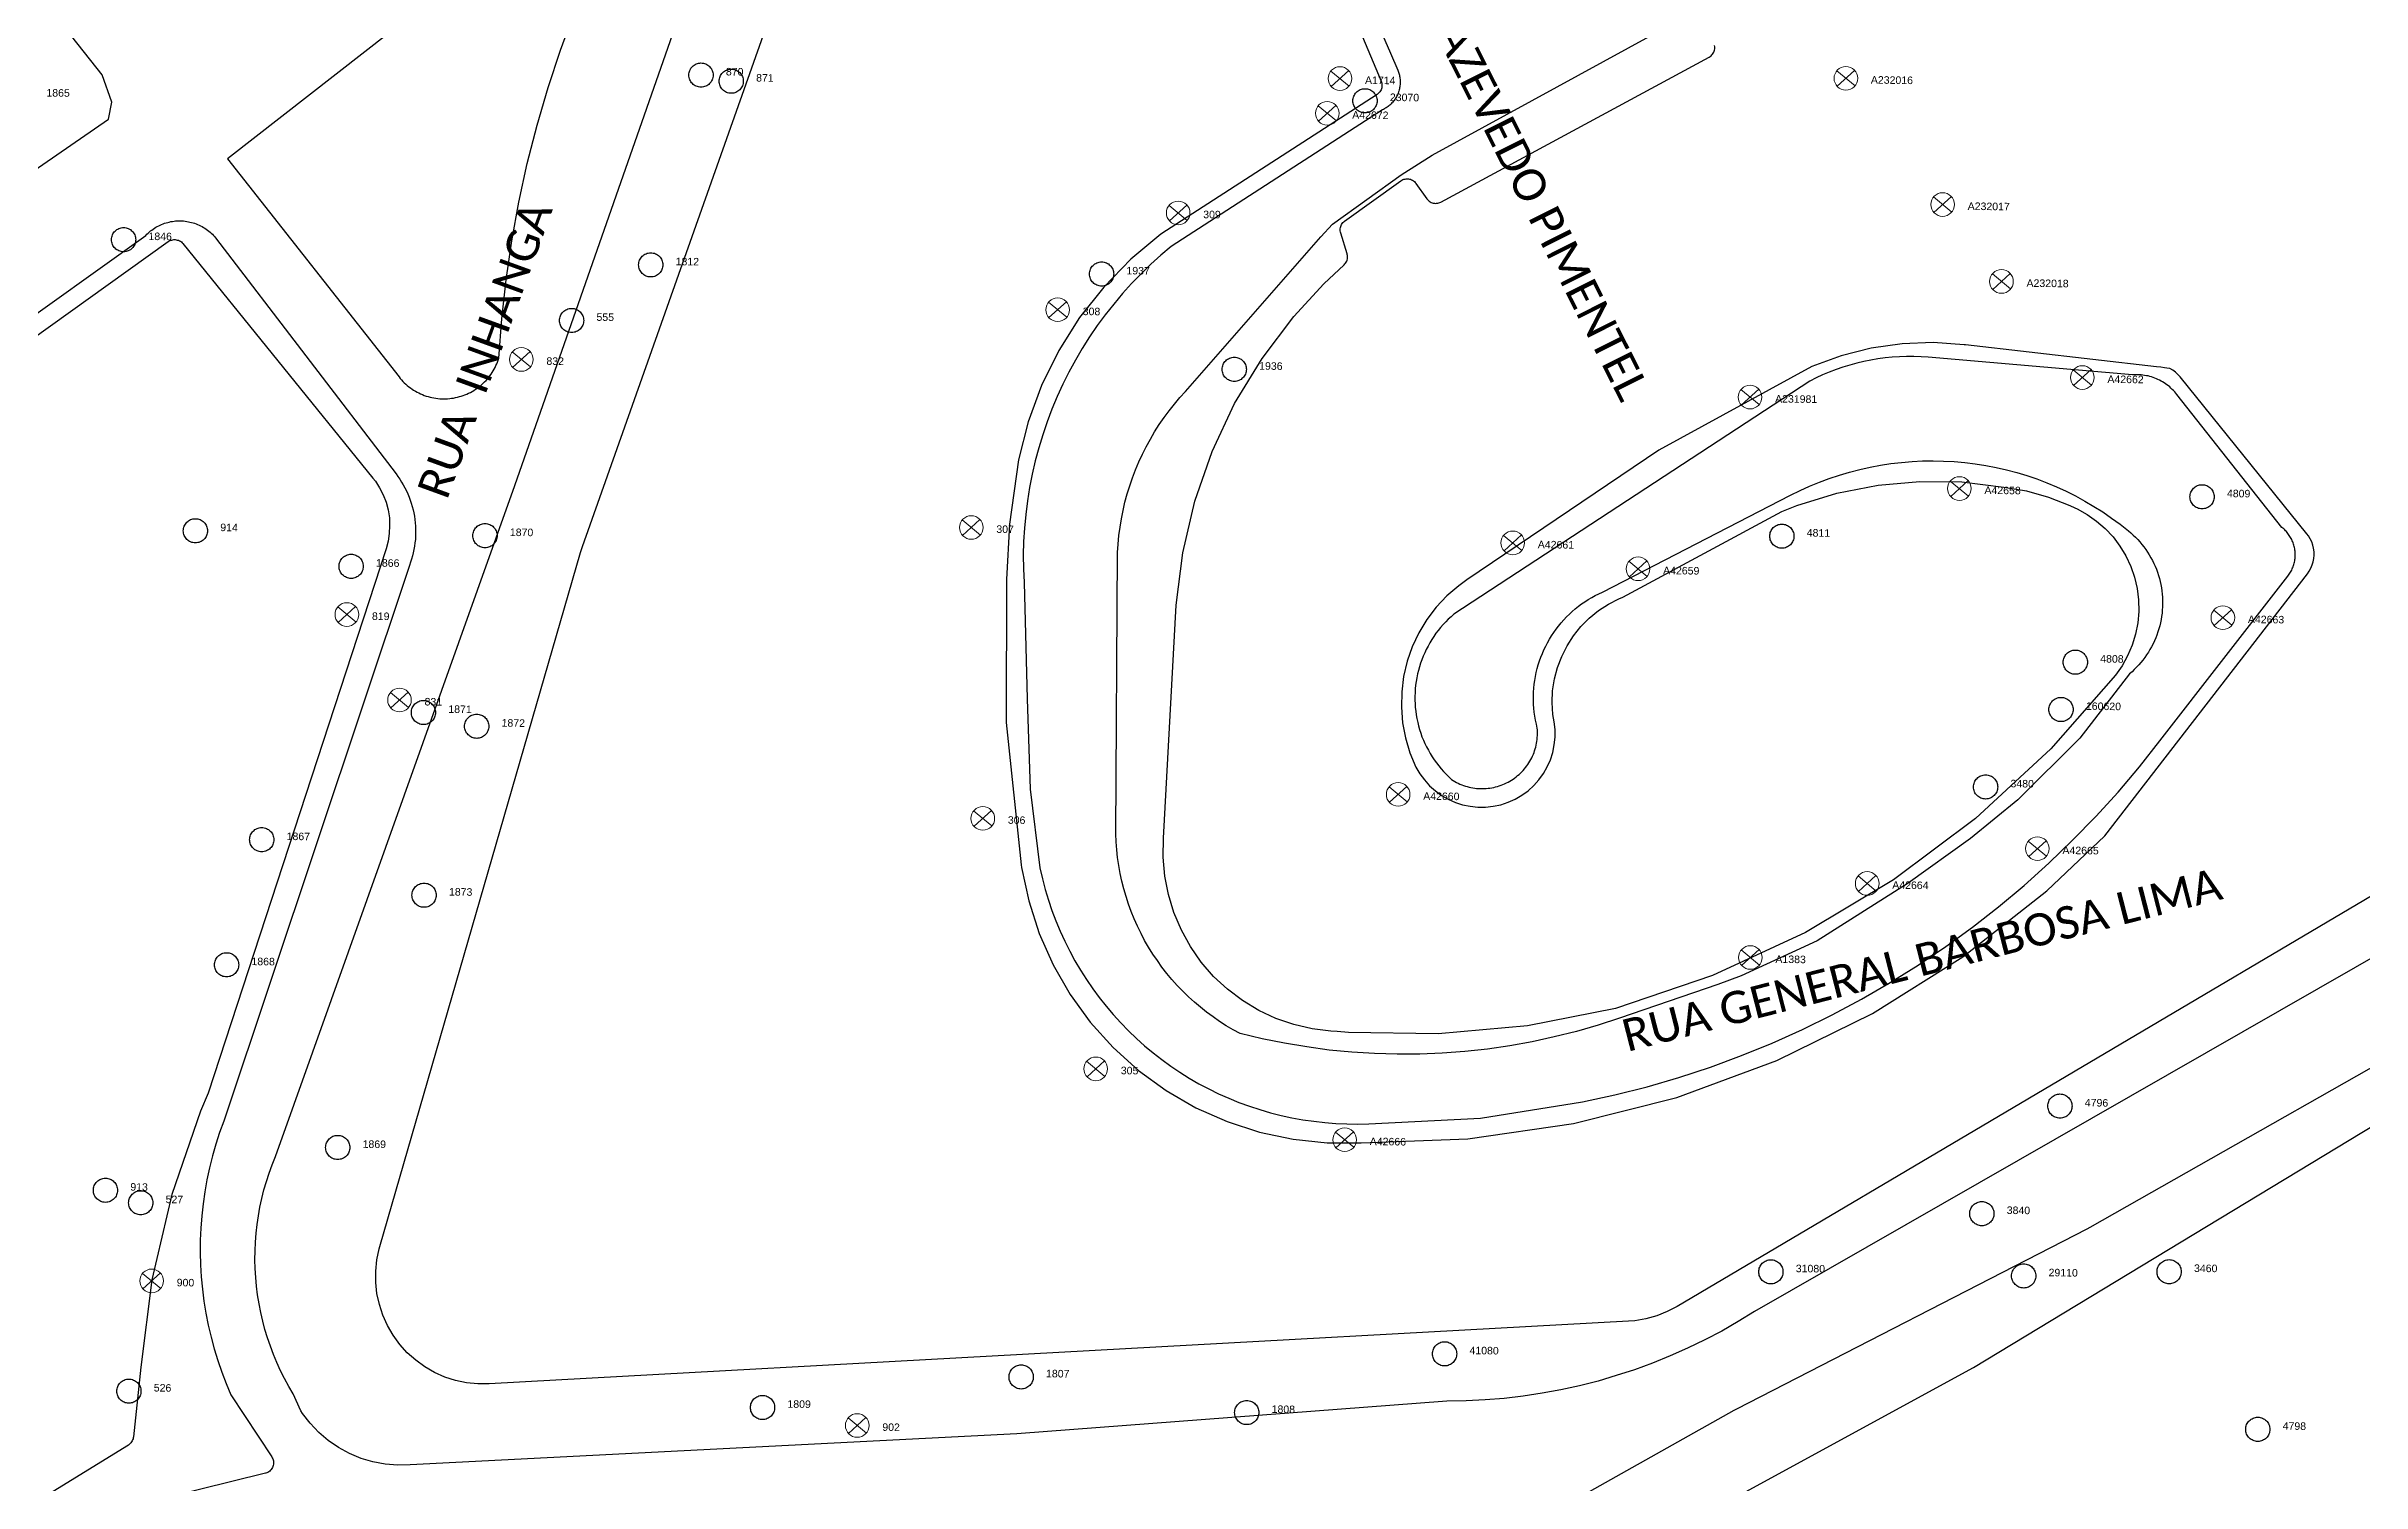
# Model space of a CAD drawing. Header units: millimetres. Extents: x 676447 to 689606, y 7455628 to 7463967.
# Drawn here: x 686445.7 to 686660.9, y 7459006.3 to 7459139.8 of the extents above; entities that cross this region are included whole.
import ezdxf

# ---------------------------------------------------------------- set-up
doc = ezdxf.new("R2010")
doc.units = ezdxf.units.MM
doc.header["$LTSCALE"] = 0.1
doc.header["$MEASUREMENT"] = 0
doc.linetypes.add('PHANTOM2', pattern=[1.25, 0.625, -0.125, 0.125, -0.125, 0.125, -0.125])
doc.layers.add('10.4-Postes', color=1, linetype='Continuous', lineweight=0)
for name, color, linetype in [('Caixas Subterrâneas', 5, 'Continuous'), ('LEGENDAS_INFRAESTRUTURAS', 7, 'Continuous'), ('MUB_MEIOFIO', 7, 'Continuous'), ('MUB_OBRA_ARTE', 7, 'Continuous'), ('MUB_QUADRAS', 7, 'Continuous'), ('MUB_SEGMENTO', 7, 'Continuous'), ('NOS_DE_INFRAESTRUTURA', 7, 'Continuous')]:
    doc.layers.add(name, color=color, linetype=linetype)
doc.styles.add('Legend', font='calibri.ttf')
doc.styles.get("Standard").update_dxf_attribs({"font": 'arial.ttf'})

# ---------------------------------------------------------------- blocks, each defined once
blk = doc.blocks.new('PTPT')
at = {"layer": '10.4-Postes', "color": 1, "linetype": 'PHANTOM2'}
for points in [[(-0.0000079, 0.0000104), (0.0000075, -0.000002)], [(0.000007, 0.0000109), (-0.0000074, -0.0000025)]]:
    blk.add_lwpolyline(points, dxfattribs=at)
at = {"layer": '10.4-Postes', "color": 1}
blk.add_circle((-0.0000002, 0.0000042), 0.00000987, dxfattribs=at)
blk = doc.blocks.new('MHMZ')
at = {"linetype": 'PHANTOM2'}
blk.add_circle((0, 0), 0.0000101, dxfattribs=at)

msp = doc.modelspace()

# ---------------------------------------------------------------- linework, layer by layer
at = {"layer": 'MUB_MEIOFIO', "linetype": 'Continuous'}
for points in [[(686550.47, 7459185.37), (686570.65, 7459139.15), (686571.31, 7459137.59), (686571.35, 7459137.49), (686571.38, 7459137.4), (686571.41, 7459137.31), (686571.44, 7459137.21), (686571.47, 7459137.11), (686571.49, 7459137.02), (686571.5, 7459136.92), (686571.52, 7459136.82), (686571.53, 7459136.72), (686571.54, 7459136.62), (686571.54, 7459136.52), (686571.54, 7459136.42), (686571.54, 7459136.33), (686571.53, 7459136.23), (686571.52, 7459136.13), (686571.51, 7459136.03), (686571.49, 7459135.93), (686571.47, 7459135.83), (686571.44, 7459135.74), (686571.42, 7459135.64), (686571.39, 7459135.55), (686571.35, 7459135.45), (686571.32, 7459135.36), (686571.28, 7459135.27), (686571.23, 7459135.18), (686571.19, 7459135.09), (686571.14, 7459135.01), (686571.08, 7459134.92), (686571.03, 7459134.84), (686570.97, 7459134.76), (686570.91, 7459134.68), (686570.85, 7459134.6), (686570.78, 7459134.53), (686570.71, 7459134.46), (686570.64, 7459134.39), (686570.57, 7459134.32), (686570.49, 7459134.26), (686570.41, 7459134.2), (686570.33, 7459134.14), (686570.25, 7459134.08), (686570.16, 7459134.03), (686570.08, 7459133.98), (686569.99, 7459133.93), (686569.9, 7459133.89), (686550.26, 7459121.2), (686549.29, 7459120.39), (686548.36, 7459119.54), (686547.45, 7459118.66), (686546.57, 7459117.75), (686545.72, 7459116.81), (686544.91, 7459115.84), (686544.13, 7459114.85), (686543.38, 7459113.83), (686542.67, 7459112.79), (686541.99, 7459111.72), (686541.35, 7459110.63), (686540.75, 7459109.52), (686540.18, 7459108.38), (686539.65, 7459107.24), (686539.17, 7459106.07), (686538.72, 7459104.89), (686538.31, 7459103.69), (686537.94, 7459102.48), (686537.62, 7459101.26), (686537.33, 7459100.03), (686537.09, 7459098.78), (686536.89, 7459097.54), (686536.73, 7459096.28), (686536.62, 7459095.02), (686536.54, 7459093.76), (686536.51, 7459092.5), (686536.52, 7459091.23), (686536.58, 7459089.97), (686536.87, 7459079.15), (686537.15, 7459070.73), (686538.06, 7459063.42), (686538.29, 7459062.41), (686538.55, 7459061.42), (686538.84, 7459060.44), (686539.17, 7459059.46), (686539.54, 7459058.5), (686539.93, 7459057.55), (686540.36, 7459056.62), (686540.82, 7459055.7), (686541.31, 7459054.8), (686541.83, 7459053.91), (686542.38, 7459053.05), (686542.96, 7459052.2), (686543.57, 7459051.37), (686544.21, 7459050.57), (686544.87, 7459049.79), (686545.56, 7459049.03), (686546.28, 7459048.29), (686547.02, 7459047.58), (686547.79, 7459046.9), (686548.58, 7459046.24), (686549.39, 7459045.61), (686550.22, 7459045), (686551.07, 7459044.43), (686551.94, 7459043.89), (686552.83, 7459043.37), (686553.74, 7459042.89), (686554.66, 7459042.44), (686555.6, 7459042.02), (686556.55, 7459041.63), (686557.52, 7459041.28), (686558.49, 7459040.96), (686559.48, 7459040.67), (686560.47, 7459040.42), (686561.48, 7459040.2), (686562.49, 7459040.01), (686563.51, 7459039.87), (686564.53, 7459039.75), (686565.55, 7459039.67), (686566.58, 7459039.63), (686567.6, 7459039.62), (686568.63, 7459039.64), (686579.02, 7459040.16), (686588.5, 7459041.67), (686591.51, 7459042.32), (686594.49, 7459043.09), (686597.45, 7459043.95), (686600.38, 7459044.92), (686603.27, 7459045.98), (686606.12, 7459047.15), (686608.93, 7459048.41), (686611.7, 7459049.77), (686614.41, 7459051.22), (686617.08, 7459052.76), (686619.69, 7459054.4), (686622.25, 7459056.12), (686624.74, 7459057.93), (686627.17, 7459059.82), (686629.53, 7459061.8), (686631.83, 7459063.86), (686634.05, 7459065.99), (686636.2, 7459068.2), (686638.27, 7459070.48), (686640.26, 7459072.83), (686642.17, 7459075.25), (686654.05, 7459090.54), (686654.12, 7459090.63), (686654.19, 7459090.72), (686654.25, 7459090.81), (686654.3, 7459090.91), (686654.36, 7459091.01), (686654.41, 7459091.11), (686654.46, 7459091.21), (686654.5, 7459091.32), (686654.54, 7459091.42), (686654.58, 7459091.53), (686654.61, 7459091.63), (686654.64, 7459091.74), (686654.67, 7459091.85), (686654.69, 7459091.96), (686654.71, 7459092.08), (686654.72, 7459092.19), (686654.73, 7459092.3), (686654.74, 7459092.41), (686654.74, 7459092.52), (686654.74, 7459092.64), (686654.73, 7459092.75), (686654.72, 7459092.86), (686654.71, 7459092.97), (686654.69, 7459093.09), (686654.67, 7459093.2), (686654.64, 7459093.31), (686654.62, 7459093.42), (686654.58, 7459093.52), (686654.55, 7459093.63), (686654.51, 7459093.74), (686654.46, 7459093.84), (686654.42, 7459093.94), (686654.37, 7459094.04), (686654.31, 7459094.14), (686654.25, 7459094.24), (686654.19, 7459094.33), (686654.13, 7459094.43), (686654.06, 7459094.52), (686653.99, 7459094.61), (686653.92, 7459094.69), (686653.84, 7459094.77), (686653.76, 7459094.85), (686653.68, 7459094.93), (686653.6, 7459095.01), (686653.51, 7459095.08), (686643.74, 7459107.42), (686643.64, 7459107.54), (686643.54, 7459107.67), (686643.43, 7459107.79), (686643.31, 7459107.9), (686643.19, 7459108.02), (686643.07, 7459108.13), (686642.95, 7459108.23), (686642.82, 7459108.33), (686642.69, 7459108.43), (686642.55, 7459108.52), (686642.41, 7459108.6), (686642.27, 7459108.68), (686642.13, 7459108.76), (686641.98, 7459108.83), (686641.83, 7459108.9), (686641.68, 7459108.96), (686641.53, 7459109.01), (686641.38, 7459109.06), (686641.22, 7459109.11), (686641.06, 7459109.15), (686640.9, 7459109.18), (686640.74, 7459109.21), (686640.58, 7459109.23), (686640.42, 7459109.25), (686640.26, 7459109.26), (686640.09, 7459109.27), (686639.93, 7459109.27), (686639.77, 7459109.26), (686639.61, 7459109.25), (686620.63, 7459110.89), (686619.96, 7459110.94), (686619.29, 7459110.96), (686618.62, 7459110.96), (686617.95, 7459110.94), (686617.28, 7459110.9), (686616.61, 7459110.83), (686615.95, 7459110.75), (686615.29, 7459110.63), (686614.63, 7459110.5), (686613.98, 7459110.35), (686613.33, 7459110.17), (686612.69, 7459109.97), (686612.06, 7459109.75), (686611.43, 7459109.51), (686610.81, 7459109.25), (686610.21, 7459108.97), (686609.61, 7459108.66), (686576.53, 7459087), (686576.27, 7459086.77), (686576.01, 7459086.54), (686575.77, 7459086.29), (686575.53, 7459086.04), (686575.3, 7459085.77), (686575.08, 7459085.5), (686574.87, 7459085.23), (686574.67, 7459084.94), (686574.48, 7459084.65), (686574.3, 7459084.35), (686574.13, 7459084.05), (686573.97, 7459083.74), (686573.82, 7459083.42), (686573.68, 7459083.1), (686573.55, 7459082.78), (686573.44, 7459082.45), (686573.33, 7459082.12), (686573.24, 7459081.78), (686573.16, 7459081.45), (686573.09, 7459081.1), (686573.03, 7459080.76), (686572.98, 7459080.42), (686572.95, 7459080.07), (686572.92, 7459079.72), (686572.91, 7459079.37), (686572.91, 7459079.02), (686572.93, 7459078.68), (686572.95, 7459078.33), (686572.99, 7459077.98), (686573.04, 7459077.64), (686573.1, 7459077.3), (686573.17, 7459076.95), (686573.25, 7459076.62), (686573.35, 7459076.28), (686573.46, 7459075.95), (686573.57, 7459075.62), (686573.7, 7459075.3), (686573.84, 7459074.98), (686573.99, 7459074.67), (686574.16, 7459074.36), (686574.33, 7459074.05), (686574.51, 7459073.76), (686574.7, 7459073.47), (686574.91, 7459073.18), (686575.12, 7459072.91), (686575.34, 7459072.64), (686575.57, 7459072.38), (686575.81, 7459072.13), (686576.06, 7459071.88), (686576.32, 7459071.64), (686576.47, 7459071.55), (686576.62, 7459071.46), (686576.78, 7459071.37), (686576.94, 7459071.3), (686577.1, 7459071.22), (686577.26, 7459071.15), (686577.43, 7459071.09), (686577.6, 7459071.03), (686577.77, 7459070.98), (686577.94, 7459070.94), (686578.12, 7459070.9), (686578.29, 7459070.87), (686578.47, 7459070.84), (686578.64, 7459070.82), (686578.82, 7459070.81), (686579, 7459070.8), (686579.18, 7459070.8), (686579.36, 7459070.8), (686579.53, 7459070.81), (686579.71, 7459070.83), (686579.89, 7459070.85), (686580.06, 7459070.88), (686580.24, 7459070.91), (686580.41, 7459070.95), (686580.58, 7459071), (686580.75, 7459071.05), (686580.92, 7459071.11), (686581.09, 7459071.17), (686581.25, 7459071.24), (686581.41, 7459071.32), (686581.57, 7459071.4), (686581.73, 7459071.49), (686581.88, 7459071.58), (686582.03, 7459071.67), (686582.18, 7459071.78), (686582.32, 7459071.88), (686582.46, 7459072), (686582.59, 7459072.11), (686582.72, 7459072.23), (686582.85, 7459072.36), (686582.97, 7459072.49), (686583.09, 7459072.62), (686583.2, 7459072.76), (686583.31, 7459072.9), (686583.41, 7459073.05), (686583.51, 7459073.2), (686583.6, 7459073.35), (686583.69, 7459073.5), (686583.77, 7459073.66), (686583.85, 7459073.82), (686583.92, 7459073.99), (686583.99, 7459074.15), (686584.04, 7459074.32), (686584.1, 7459074.49), (686584.15, 7459074.66), (686584.19, 7459074.84), (686584.22, 7459075.01), (686584.25, 7459075.19), (686584.28, 7459075.36), (686584.29, 7459075.54), (686584.3, 7459075.72), (686584.31, 7459075.9), (686584.31, 7459076.07), (686584.3, 7459076.25), (686584.29, 7459076.43), (686584.2, 7459076.79), (686584.12, 7459077.16), (686584.06, 7459077.52), (686584.01, 7459077.89), (686583.97, 7459078.26), (686583.94, 7459078.63), (686583.93, 7459079), (686583.93, 7459079.37), (686583.94, 7459079.75), (686583.97, 7459080.12), (686584, 7459080.49), (686584.05, 7459080.86), (686584.12, 7459081.22), (686584.19, 7459081.59), (686584.28, 7459081.95), (686584.38, 7459082.31), (686584.5, 7459082.66), (686584.62, 7459083.01), (686584.76, 7459083.36), (686584.91, 7459083.7), (686585.07, 7459084.03), (686585.24, 7459084.36), (686585.42, 7459084.69), (686585.62, 7459085), (686585.82, 7459085.31), (686586.04, 7459085.62), (686586.27, 7459085.91), (686586.5, 7459086.2), (686586.75, 7459086.48), (686587, 7459086.75), (686587.27, 7459087.01), (686587.54, 7459087.26), (686587.82, 7459087.5), (686588.11, 7459087.74), (686588.41, 7459087.96), (686588.72, 7459088.17), (686589.03, 7459088.37), (686589.35, 7459088.56), (686589.68, 7459088.74), (686590.01, 7459088.91), (686590.35, 7459089.07), (686607.82, 7459098.07), (686608.71, 7459098.5), (686609.6, 7459098.91), (686610.51, 7459099.28), (686611.43, 7459099.63), (686612.37, 7459099.94), (686613.31, 7459100.22), (686614.26, 7459100.46), (686615.22, 7459100.68), (686616.19, 7459100.86), (686617.16, 7459101.01), (686618.14, 7459101.12), (686619.12, 7459101.2), (686620.1, 7459101.25), (686621.08, 7459101.26), (686622.06, 7459101.24), (686623.05, 7459101.19), (686624.03, 7459101.11), (686625, 7459100.99), (686625.97, 7459100.83), (686626.94, 7459100.65), (686627.9, 7459100.43), (686628.85, 7459100.18), (686629.79, 7459099.89), (686630.72, 7459099.58), (686631.64, 7459099.23), (686632.55, 7459098.85), (686633.44, 7459098.44), (686634.32, 7459098), (686635.19, 7459097.53), (686636.03, 7459097.03), (686636.86, 7459096.51), (686637.67, 7459095.95), (686638.47, 7459095.37), (686639.24, 7459094.76), (686639.46, 7459094.57), (686639.69, 7459094.37), (686639.9, 7459094.16), (686640.1, 7459093.94), (686640.3, 7459093.72), (686640.49, 7459093.49), (686640.68, 7459093.26), (686640.85, 7459093.02), (686641.02, 7459092.77), (686641.17, 7459092.52), (686641.32, 7459092.26), (686641.46, 7459092), (686641.59, 7459091.73), (686641.72, 7459091.46), (686641.83, 7459091.19), (686641.93, 7459090.91), (686642.02, 7459090.62), (686642.11, 7459090.34), (686642.18, 7459090.05), (686642.24, 7459089.76), (686642.3, 7459089.47), (686642.34, 7459089.17), (686642.37, 7459088.88), (686642.4, 7459088.58), (686642.41, 7459088.28), (686642.41, 7459087.99), (686642.4, 7459087.69), (686642.38, 7459087.39), (686642.36, 7459087.1), (686642.32, 7459086.8), (686642.27, 7459086.51), (686642.21, 7459086.22), (686642.14, 7459085.93), (686642.06, 7459085.64), (686641.97, 7459085.36), (686641.88, 7459085.07), (686641.77, 7459084.8), (686641.65, 7459084.52), (686641.53, 7459084.25), (686641.39, 7459083.99), (686641.24, 7459083.73), (686641.09, 7459083.47), (686640.93, 7459083.23), (686640.76, 7459082.98), (686640.58, 7459082.74), (686640.39, 7459082.51), (686640.2, 7459082.29), (686639.99, 7459082.07), (686639.78, 7459081.86), (686639.57, 7459081.66), (686639.34, 7459081.46), (686634.71, 7459075.5), (686628.95, 7459069.74), (686624.55, 7459066.15), (686618.76, 7459062.02), (686610.31, 7459056.65), (686603.23, 7459053.4), (686601.07, 7459052.59), (686591.94, 7459049.45), (686589.94, 7459048.8), (686587.92, 7459048.22), (686585.87, 7459047.71), (686583.82, 7459047.27), (686581.74, 7459046.89), (686579.66, 7459046.59), (686577.56, 7459046.36), (686575.46, 7459046.21), (686573.36, 7459046.12), (686571.25, 7459046.11), (686569.15, 7459046.17), (686567.05, 7459046.3), (686564.95, 7459046.5), (686562.86, 7459046.78), (686560.79, 7459047.13), (686558.72, 7459047.54), (686556.67, 7459048.03), (686556.02, 7459048.38), (686555.38, 7459048.76), (686554.76, 7459049.16), (686554.15, 7459049.57), (686553.55, 7459050.01), (686552.97, 7459050.47), (686552.41, 7459050.95), (686551.86, 7459051.45), (686551.33, 7459051.97), (686550.82, 7459052.5), (686550.33, 7459053.05), (686549.85, 7459053.62), (686549.4, 7459054.21), (686548.97, 7459054.81), (686548.55, 7459055.42), (686548.16, 7459056.05), (686547.79, 7459056.69), (686547.45, 7459057.34), (686547.12, 7459058.01), (686546.82, 7459058.69), (686546.54, 7459059.37), (686546.29, 7459060.07), (686546.06, 7459060.77), (686545.86, 7459061.48), (686545.67, 7459062.2), (686545.52, 7459062.92), (686545.39, 7459063.65), (686545.28, 7459064.38), (686545.2, 7459065.12), (686545.15, 7459065.86), (686545.12, 7459066.6), (686545.27, 7459092.73), (686545.32, 7459093.52), (686545.4, 7459094.31), (686545.5, 7459095.1), (686545.63, 7459095.88), (686545.78, 7459096.65), (686545.96, 7459097.42), (686546.17, 7459098.19), (686546.4, 7459098.94), (686546.66, 7459099.69), (686546.94, 7459100.43), (686547.25, 7459101.16), (686547.58, 7459101.88), (686547.94, 7459102.58), (686548.32, 7459103.28), (686548.72, 7459103.96), (686549.15, 7459104.63), (686549.6, 7459105.28), (686550.07, 7459105.91), (686550.56, 7459106.53), (686551.07, 7459107.14), (686551.6, 7459107.72), (686564.18, 7459122.1), (686565.26, 7459123.26), (686571.64, 7459127.86), (686574.51, 7459129.69), (686599.74, 7459143.45)], [(686408.23, 7459103.2), (686451.46, 7459133.01), (686451.8, 7459134.61), (686450.88, 7459137.13), (686426.61, 7459167.8)], [(686468.65, 7459014.53), (686468.23, 7459015.23), (686467.84, 7459015.96), (686467.47, 7459016.69), (686467.13, 7459017.44), (686466.81, 7459018.19), (686466.52, 7459018.96), (686466.26, 7459019.74), (686466.02, 7459020.52), (686465.81, 7459021.31), (686465.62, 7459022.11), (686465.47, 7459022.92), (686465.33, 7459023.73), (686465.23, 7459024.54), (686465.16, 7459025.36), (686465.11, 7459026.18), (686465.09, 7459027), (686465.1, 7459027.82), (686465.13, 7459028.64), (686465.2, 7459029.46), (686465.29, 7459030.27), (686465.41, 7459031.08), (686465.55, 7459031.89), (686465.72, 7459032.69), (686465.92, 7459033.49), (686466.15, 7459034.28), (686466.4, 7459035.06), (686466.68, 7459035.83), (686466.99, 7459036.59), (686489.26, 7459098.97), (686510.72, 7459160.39)], [(686373.29, 7459063.85), (686454.94, 7459122.22), (686455.05, 7459122.33), (686455.16, 7459122.43), (686455.27, 7459122.53), (686455.38, 7459122.63), (686455.5, 7459122.72), (686455.62, 7459122.81), (686455.75, 7459122.89), (686455.88, 7459122.97), (686456.01, 7459123.04), (686456.14, 7459123.11), (686456.27, 7459123.18), (686456.41, 7459123.24), (686456.55, 7459123.29), (686456.69, 7459123.34), (686456.83, 7459123.39), (686456.98, 7459123.43), (686457.12, 7459123.46), (686457.27, 7459123.5), (686457.42, 7459123.52), (686457.57, 7459123.54), (686457.71, 7459123.56), (686457.86, 7459123.57), (686458.01, 7459123.57), (686458.16, 7459123.57), (686458.31, 7459123.57), (686458.46, 7459123.56), (686458.61, 7459123.54), (686458.76, 7459123.52), (686458.91, 7459123.49), (686459.05, 7459123.46), (686459.2, 7459123.43), (686459.34, 7459123.39), (686459.48, 7459123.34), (686459.63, 7459123.29), (686459.76, 7459123.23), (686459.9, 7459123.17), (686460.04, 7459123.11), (686460.17, 7459123.04), (686460.3, 7459122.96), (686460.43, 7459122.88), (686460.55, 7459122.8), (686460.67, 7459122.71), (686460.79, 7459122.62), (686460.91, 7459122.53), (686461.02, 7459122.43), (686461.13, 7459122.32), (686461.23, 7459122.22), (686461.33, 7459122.11), (686461.43, 7459121.99)], [(686461.43, 7459121.99), (686478.2, 7459100.05), (686478.38, 7459099.8), (686478.56, 7459099.55), (686478.72, 7459099.29), (686478.88, 7459099.02), (686479.03, 7459098.75), (686479.17, 7459098.47), (686479.3, 7459098.19), (686479.41, 7459097.9), (686479.52, 7459097.61), (686479.62, 7459097.32), (686479.71, 7459097.02), (686479.78, 7459096.72), (686479.85, 7459096.42), (686479.91, 7459096.11), (686479.95, 7459095.8), (686479.99, 7459095.5), (686480.01, 7459095.19), (686480.02, 7459094.88), (686480.02, 7459094.57), (686480.02, 7459094.26), (686480, 7459093.95), (686479.96, 7459093.64), (686479.92, 7459093.33), (686479.87, 7459093.03), (686479.81, 7459092.72), (686479.74, 7459092.42), (686479.65, 7459092.12), (686479.56, 7459091.83), (686479.45, 7459091.54), (686462.19, 7459039.89), (686461.8, 7459038.82), (686461.45, 7459037.74), (686461.14, 7459036.65), (686460.86, 7459035.55), (686460.63, 7459034.44), (686460.43, 7459033.33), (686460.26, 7459032.2), (686460.14, 7459031.08), (686460.05, 7459029.94), (686460.01, 7459028.81), (686460, 7459027.68), (686460.03, 7459026.54), (686460.1, 7459025.41), (686460.2, 7459024.28), (686460.35, 7459023.15), (686460.53, 7459022.03), (686460.75, 7459020.92), (686461.01, 7459019.81), (686461.31, 7459018.72), (686461.64, 7459017.63), (686462.01, 7459016.56), (686462.42, 7459015.5), (686462.86, 7459014.46), (686466.65, 7459008.68), (686466.7, 7459008.59), (686466.74, 7459008.5), (686466.78, 7459008.4), (686466.8, 7459008.3), (686466.81, 7459008.19), (686466.81, 7459008.09), (686466.8, 7459007.99), (686466.78, 7459007.88), (686466.75, 7459007.78), (686466.71, 7459007.69), (686466.66, 7459007.6), (686466.6, 7459007.51), (686466.53, 7459007.43), (686466.46, 7459007.36), (686466.37, 7459007.3), (686466.28, 7459007.24), (686466.19, 7459007.2), (686466.09, 7459007.17), (686466.06, 7459007.16), (686453.79, 7459004.12)], [(686740.64, 7459100.17), (686604.49, 7459022.19), (686602.97, 7459021.26), (686601.43, 7459020.38), (686599.86, 7459019.55), (686598.26, 7459018.78), (686596.64, 7459018.06), (686594.99, 7459017.39), (686593.32, 7459016.78), (686591.63, 7459016.23), (686589.93, 7459015.73), (686588.21, 7459015.29), (686586.47, 7459014.91), (686584.73, 7459014.59), (686582.97, 7459014.32), (686581.21, 7459014.11), (686579.44, 7459013.97), (686577.67, 7459013.88), (686575.89, 7459013.85), (686535.9, 7459010.82), (686479.52, 7459007.93), (686478.36, 7459007.91), (686477.2, 7459008), (686476.06, 7459008.21), (686474.95, 7459008.54), (686473.88, 7459008.99), (686472.86, 7459009.54), (686471.9, 7459010.2), (686471.02, 7459010.96), (686470.22, 7459011.8), (686469.52, 7459012.72), (686469.36, 7459012.96), (686468.65, 7459014.53)], [(686586.31, 7458986.07), (686582.4, 7458991.35), (686581.94, 7458992.05), (686581.55, 7458992.79), (686581.24, 7458993.57), (686581.02, 7458994.37), (686580.88, 7458995.2), (686580.83, 7458996.04), (686580.87, 7458996.87), (686580.99, 7458997.7), (686581.2, 7458998.51), (686581.49, 7458999.3), (686581.86, 7459000.05), (686582.31, 7459000.75), (686582.84, 7459001.41), (686583.42, 7459002.01), (686584.07, 7459002.54), (686584.77, 7459003), (686584.91, 7459003.08), (686602.59, 7459013.02), (686602.85, 7459013.16), (686635.39, 7459029.89), (686635.68, 7459030.04), (686674, 7459051.77)]]:
    msp.add_lwpolyline(points, dxfattribs=at)
at = {"layer": 'MUB_OBRA_ARTE', "linetype": 'Continuous'}
for points in [[(686490.18, 7459150.89), (686462.55, 7459129.33)], [(686462.55, 7459129.33), (686478.48, 7459109.06), (686478.6, 7459108.92), (686478.72, 7459108.78), (686478.84, 7459108.65), (686478.97, 7459108.52), (686479.11, 7459108.39), (686479.25, 7459108.27), (686479.39, 7459108.15), (686479.54, 7459108.04), (686479.69, 7459107.94), (686479.84, 7459107.84), (686480, 7459107.74), (686480.16, 7459107.65), (686480.33, 7459107.57), (686480.49, 7459107.49), (686480.66, 7459107.42), (686480.83, 7459107.35), (686481.01, 7459107.29), (686481.18, 7459107.24), (686481.36, 7459107.19), (686481.54, 7459107.15), (686481.72, 7459107.11), (686481.9, 7459107.08), (686482.08, 7459107.06), (686482.27, 7459107.04), (686482.45, 7459107.03), (686482.64, 7459107.03), (686482.82, 7459107.03), (686483, 7459107.04), (686483.19, 7459107.06), (686483.37, 7459107.08), (686483.55, 7459107.1), (686483.73, 7459107.14), (686483.91, 7459107.18), (686484.09, 7459107.23), (686484.27, 7459107.28), (686484.44, 7459107.34), (686484.61, 7459107.4), (686484.78, 7459107.47), (686484.95, 7459107.55), (686485.12, 7459107.63), (686485.28, 7459107.72), (686485.44, 7459107.81), (686485.59, 7459107.91), (686485.74, 7459108.01), (686485.89, 7459108.12), (686486.04, 7459108.24), (686486.18, 7459108.36), (686486.31, 7459108.48), (686486.44, 7459108.61), (686486.57, 7459108.74), (686486.69, 7459108.88), (686486.81, 7459109.02), (686486.92, 7459109.17), (686487.03, 7459109.31), (686487.13, 7459109.47), (686487.23, 7459109.62), (686487.32, 7459109.78), (686487.41, 7459109.95), (686487.49, 7459110.11), (686487.56, 7459110.28), (686487.63, 7459110.45), (686487.69, 7459110.62), (686487.75, 7459110.8), (686488.03, 7459114.45), (686488.43, 7459118.09), (686488.96, 7459121.72), (686489.62, 7459125.32), (686490.4, 7459128.9), (686491.31, 7459132.45), (686492.34, 7459135.97), (686493.49, 7459139.44), (686494.76, 7459142.88)]]:
    msp.add_lwpolyline(points, dxfattribs=at)
at = {"layer": 'MUB_QUADRAS', "linetype": 'Continuous'}
for points in [[(686550.96, 7459181.23), (686569.77, 7459136.56), (686569.81, 7459136.46), (686569.84, 7459136.36), (686569.85, 7459136.26), (686569.85, 7459136.15), (686569.85, 7459136.05), (686569.83, 7459135.95), (686569.8, 7459135.85), (686569.76, 7459135.75), (686569.71, 7459135.66), (686569.65, 7459135.57), (686569.58, 7459135.49), (686569.51, 7459135.42), (686569.42, 7459135.35), (686569.4, 7459135.33), (686549.29, 7459122.33), (686546.51, 7459120.02), (686543.98, 7459117.42), (686541.74, 7459114.58), (686539.81, 7459111.52), (686538.21, 7459108.28), (686536.96, 7459104.88), (686536.07, 7459101.37), (686535.23, 7459095.37), (686534.94, 7459090.23), (686534.93, 7459076.93), (686536.31, 7459063.7), (686536.35, 7459063.46), (686537.01, 7459060.35), (686537.99, 7459057.33), (686539.28, 7459054.42), (686540.87, 7459051.67), (686542.74, 7459049.1), (686544.86, 7459046.73), (686547.23, 7459044.61), (686549.8, 7459042.74), (686552.55, 7459041.14), (686555.46, 7459039.85), (686558.48, 7459038.87), (686561.59, 7459038.21), (686564.75, 7459037.87), (686567.93, 7459037.87), (686577.84, 7459038.25), (686587.65, 7459039.66), (686597.26, 7459042.09), (686606.56, 7459045.51), (686615.46, 7459049.88), (686623.85, 7459055.16), (686631.64, 7459061.29), (686637.04, 7459066.4), (686655.87, 7459090.76), (686656.05, 7459091.02), (686656.2, 7459091.3), (686656.32, 7459091.59), (686656.41, 7459091.89), (686656.47, 7459092.2), (686656.5, 7459092.51), (686656.49, 7459092.82), (686656.45, 7459093.14), (686656.38, 7459093.44), (686656.27, 7459093.74), (686656.14, 7459094.02), (686655.98, 7459094.29), (686655.83, 7459094.48), (686644.05, 7459109.07), (686643.84, 7459109.3), (686643.61, 7459109.51), (686643.36, 7459109.7), (686643.08, 7459109.86), (686642.82, 7459109.89), (686642.59, 7459109.92), (686642.24, 7459109.96), (686641.83, 7459110), (686624.09, 7459112.04), (686623.97, 7459112.05), (686621.09, 7459112.25), (686618.2, 7459112.15), (686615.33, 7459111.74), (686612.53, 7459111.03), (686609.81, 7459110.04), (686595.58, 7459102.24), (686577.73, 7459090.2), (686576.98, 7459089.66), (686575.89, 7459088.72), (686574.9, 7459087.67), (686574.03, 7459086.52), (686573.28, 7459085.29), (686572.67, 7459083.99), (686572.19, 7459082.63), (686571.86, 7459081.23), (686571.68, 7459079.8), (686571.65, 7459078.36), (686571.77, 7459076.92), (686572.04, 7459075.51), (686572.45, 7459074.13), (686573.01, 7459072.8), (686573.01, 7459072.79), (686573.37, 7459072.17), (686573.79, 7459071.6), (686574.28, 7459071.06), (686574.81, 7459070.58), (686575.39, 7459070.16), (686576.01, 7459069.81), (686576.67, 7459069.52), (686577.35, 7459069.3), (686578.05, 7459069.15), (686578.76, 7459069.08), (686579.48, 7459069.08), (686580.19, 7459069.15), (686580.89, 7459069.3), (686581.57, 7459069.53), (686582.23, 7459069.82), (686582.85, 7459070.18), (686583.43, 7459070.6), (686583.96, 7459071.08), (686584.44, 7459071.62), (686584.86, 7459072.2), (686585.22, 7459072.82), (686585.51, 7459073.47), (686585.73, 7459074.16), (686585.87, 7459074.86), (686585.95, 7459075.57), (686585.95, 7459076.29), (686585.87, 7459077), (686585.72, 7459077.7), (686585.66, 7459078.8), (686585.71, 7459079.9), (686585.88, 7459080.99), (686586.17, 7459082.06), (686586.56, 7459083.09), (686587.06, 7459084.07), (686587.65, 7459085), (686588.34, 7459085.86), (686589.12, 7459086.64), (686589.98, 7459087.34), (686590.9, 7459087.94), (686591.88, 7459088.44), (686592.25, 7459088.6), (686607.03, 7459096.56), (686608.41, 7459097.1), (686612.14, 7459098.25), (686615.97, 7459099), (686619.86, 7459099.35), (686623.76, 7459099.3), (686627.64, 7459098.83), (686629.75, 7459098.48), (686631.81, 7459097.9), (686633.8, 7459097.12), (686634.24, 7459096.91), (686634.47, 7459096.8), (686635.4, 7459096.28), (686636.28, 7459095.67), (686637.08, 7459094.97), (686637.81, 7459094.19), (686638.45, 7459093.33), (686639, 7459092.42), (686639.45, 7459091.45), (686639.8, 7459090.44), (686640.04, 7459089.4), (686640.17, 7459088.34), (686640.19, 7459087.27), (686640.1, 7459086.2), (686639.89, 7459085.16), (686639.58, 7459084.13), (686639.16, 7459083.15), (686638.64, 7459082.22), (686638.03, 7459081.34), (686632.02, 7459074.5), (686625.03, 7459068.02), (686617.4, 7459062.31), (686609.22, 7459057.43), (686600.57, 7459053.43), (686591.55, 7459050.36), (686583.37, 7459048.75), (686575.07, 7459048.01), (686566.73, 7459048.14), (686565.67, 7459048.22), (686565.1, 7459048.25), (686563.36, 7459048.47), (686561.65, 7459048.86), (686559.99, 7459049.44), (686558.4, 7459050.18), (686556.89, 7459051.09), (686555.49, 7459052.14), (686554.2, 7459053.34), (686553.05, 7459054.67), (686552.05, 7459056.11), (686551.2, 7459057.65), (686550.51, 7459059.27), (686550, 7459060.95), (686549.67, 7459062.67), (686549.51, 7459064.42), (686549.55, 7459066.18), (686550.71, 7459087.85), (686551.33, 7459092.72), (686552.45, 7459097.5), (686554.06, 7459102.13), (686556.15, 7459106.58), (686558.7, 7459110.77), (686561.67, 7459114.68), (686564.46, 7459117.71), (686566.34, 7459119.49), (686566.41, 7459119.57), (686566.47, 7459119.65), (686566.53, 7459119.74), (686566.57, 7459119.83), (686566.61, 7459119.93), (686566.63, 7459120.03), (686566.65, 7459120.14), (686566.65, 7459120.24), (686566.64, 7459120.35), (686566.62, 7459120.45), (686566.6, 7459120.51), (686566.01, 7459122.43), (686565.98, 7459122.53), (686565.96, 7459122.64), (686565.96, 7459122.74), (686565.97, 7459122.84), (686565.98, 7459122.95), (686566.01, 7459123.05), (686566.05, 7459123.15), (686566.1, 7459123.24), (686566.16, 7459123.33), (686566.22, 7459123.41), (686566.3, 7459123.48), (686566.38, 7459123.54), (686571.61, 7459127.29), (686571.7, 7459127.35), (686571.79, 7459127.4), (686571.89, 7459127.43), (686571.99, 7459127.46), (686572.09, 7459127.47), (686572.2, 7459127.48), (686572.3, 7459127.47), (686572.41, 7459127.46), (686572.51, 7459127.43), (686572.6, 7459127.39), (686572.7, 7459127.34), (686572.78, 7459127.28), (686572.87, 7459127.22), (686572.94, 7459127.14), (686573, 7459127.06), (686573.01, 7459127.05), (686574.02, 7459125.62), (686574.08, 7459125.54), (686574.16, 7459125.46), (686574.24, 7459125.39), (686574.32, 7459125.33), (686574.42, 7459125.29), (686574.51, 7459125.25), (686574.61, 7459125.22), (686574.72, 7459125.2), (686574.82, 7459125.19), (686574.93, 7459125.2), (686575.03, 7459125.21), (686575.13, 7459125.24), (686575.23, 7459125.27), (686575.31, 7459125.31), (686600.26, 7459138.8), (686600.35, 7459138.86), (686600.44, 7459138.92), (686600.51, 7459138.99), (686600.58, 7459139.07), (686600.64, 7459139.16), (686600.69, 7459139.25), (686600.73, 7459139.34), (686600.76, 7459139.45), (686600.78, 7459139.55), (686600.79, 7459139.65), (686600.78, 7459139.76), (686600.77, 7459139.86)], [(686476.31, 7459025.95), (686476.42, 7459026.99), (686476.64, 7459028.01), (686476.69, 7459028.23), (686495.35, 7459092.73), (686495.53, 7459093.29), (686519.34, 7459160.6)], [(686398.38, 7459079.65), (686457.03, 7459121.64), (686457.07, 7459121.67), (686457.16, 7459121.72), (686457.26, 7459121.76), (686457.36, 7459121.79), (686457.46, 7459121.82), (686457.56, 7459121.83), (686457.67, 7459121.83), (686457.77, 7459121.82), (686457.87, 7459121.79), (686457.97, 7459121.76), (686458.07, 7459121.72), (686458.16, 7459121.67), (686458.25, 7459121.61), (686458.32, 7459121.54), (686458.39, 7459121.46), (686476.05, 7459099.66), (686476.28, 7459099.36), (686476.68, 7459098.74), (686477.01, 7459098.09), (686477.27, 7459097.41), (686477.46, 7459096.7), (686477.58, 7459095.97), (686477.61, 7459095.24), (686477.57, 7459094.51), (686477.46, 7459093.79), (686477.27, 7459093.08), (686460.75, 7459042.5), (686460.03, 7459040.8), (686457.35, 7459033.08), (686455.5, 7459025.13), (686454.48, 7459017.03), (686453.79, 7459010.53), (686453.78, 7459010.45), (686453.76, 7459010.35), (686453.72, 7459010.25), (686453.68, 7459010.16), (686453.62, 7459010.07), (686453.56, 7459009.99), (686453.49, 7459009.91), (686453.41, 7459009.84), (686453.32, 7459009.78), (686429.22, 7458994.97)], [(686736.48, 7459104.96), (686597.3, 7459022.66), (686596.37, 7459022.18), (686595.4, 7459021.79), (686594.39, 7459021.51), (686593.36, 7459021.34), (686592.76, 7459021.29), (686486.85, 7459015.46), (686485.8, 7459015.46), (686484.76, 7459015.57), (686483.74, 7459015.78), (686482.74, 7459016.1), (686481.78, 7459016.53), (686480.88, 7459017.05), (686480.03, 7459017.66), (686479.25, 7459018.36), (686478.55, 7459019.14), (686477.93, 7459019.98), (686477.4, 7459020.89), (686476.97, 7459021.84), (686476.65, 7459022.84), (686476.43, 7459023.86), (686476.32, 7459024.9), (686476.31, 7459025.95)], [(686590.98, 7458994.82), (686590.84, 7458995.05), (686590.71, 7458995.33), (686590.6, 7458995.63), (686590.53, 7458995.93), (686590.49, 7458996.25), (686590.48, 7458996.56), (686590.5, 7458996.87), (686590.56, 7458997.18), (686590.65, 7458997.48), (686590.77, 7458997.77), (686590.91, 7458998.05), (686591.09, 7458998.31), (686591.3, 7458998.55), (686591.52, 7458998.76), (686591.77, 7458998.96), (686592.04, 7458999.12), (686624.83, 7459017), (686670.66, 7459044.71)]]:
    msp.add_lwpolyline(points, dxfattribs=at)

# ---------------------------------------------------------------- block references
at = {"layer": 'Caixas Subterrâneas', "color": 40}
for p, xscale, yscale, zscale, rotation in [((686506.55, 7459137.12), 111319.4907932736, 111319.4907932736, 111319.4907932736, 359.2899769492806), ((686509.36, 7459136.55), 111319.4907932735, 111319.4907932735, 111319.4907932735, 359.2899660839327), ((686568.27, 7459134.73), 111319.4907932736, 111319.4907932736, 111319.4907932736, 359.2897414117469), ((686452.88, 7459121.82), 111319.4907932736, 111319.4907932736, 111319.4907932736, 359.2901763641018), ((686501.88, 7459119.48), 111319.4907932735, 111319.4907932735, 111319.4907932735, 359.2899892197197), ((686543.79, 7459118.63), 111319.4907932735, 111319.4907932735, 111319.4907932735, 359.2898295338371), ((686494.52, 7459114.31), 111319.4907932736, 111319.4907932736, 111319.4907932736, 359.2900156165374), ((686556.12, 7459109.77), 111319.4907932736, 111319.4907932736, 111319.4907932736, 359.2897798597793), ((686646.08, 7459097.92), 111319.4907932736, 111319.4907932736, 111319.4907932736, 359.2894339258496), ((686459.55, 7459094.76), 111319.4907932736, 111319.4907932736, 111319.4907932736, 359.2901425771901), ((686486.47, 7459094.31), 111319.4907932735, 111319.4907932735, 111319.4907932735, 359.2900400305037), ((686607.02, 7459094.26), 111319.4907932736, 111319.4907932736, 111319.4907932736, 359.2895813828226), ((686474.03, 7459091.46), 111319.4907932735, 111319.4907932735, 111319.4907932735, 359.2900864578066), ((686634.3, 7459082.55), 111319.4907932736, 111319.4907932736, 111319.4907932736, 359.2894739262091), ((686480.75, 7459077.87), 111319.4907932736, 111319.4907932736, 111319.4907932736, 359.2900566627546), ((686632.97, 7459078.15), 111319.4907932736, 111319.4907932736, 111319.4907932736, 359.289477612571), ((686485.7, 7459076.59), 111319.4907932736, 111319.4907932736, 111319.4907932736, 359.2900374434916), ((686625.96, 7459070.95), 111319.4907932736, 111319.4907932736, 111319.4907932736, 359.2895020455615), ((686465.72, 7459066.05), 111319.4907932735, 111319.4907932735, 111319.4907932735, 359.2901101759796), ((686480.81, 7459060.89), 111319.4907932735, 111319.4907932735, 111319.4907932735, 359.2900511581217), ((686462.45, 7459054.42), 111319.4907932736, 111319.4907932736, 111319.4907932736, 359.2901190049607), ((686632.87, 7459041.29), 111319.4907932735, 111319.4907932735, 111319.4907932735, 359.2894665397156), ((686472.78, 7459037.44), 111319.4907932736, 111319.4907932736, 111319.4907932736, 359.2900744039277), ((686451.19, 7459033.46), 111319.4907932736, 111319.4907932736, 111319.4907932736, 359.2901553022392), ((686454.47, 7459032.3), 111319.4907932736, 111319.4907932736, 111319.4907932736, 359.2901424793959), ((686625.61, 7459031.29), 111319.4907932736, 111319.4907932736, 111319.4907932736, 359.2894910376714), ((686606, 7459025.88), 111319.4907932736, 111319.4907932736, 111319.4907932736, 359.2895639601693), ((686643.02, 7459025.89), 111319.4907932736, 111319.4907932736, 111319.4907932736, 359.2894231133345), ((686629.5, 7459025.5), 111319.4907932736, 111319.4907932736, 111319.4907932736, 359.2894744407464), ((686575.67, 7459018.26), 111319.4907932735, 111319.4907932735, 111319.4907932735, 359.2896769783562), ((686536.31, 7459016.11), 111319.4907932736, 111319.4907932736, 111319.4907932736, 359.2898260643682), ((686453.37, 7459014.79), 111319.4907932736, 111319.4907932736, 111319.4907932736, 359.2901412204346), ((686512.27, 7459013.27), 111319.4907932736, 111319.4907932736, 111319.4907932736, 359.2899166482828), ((686557.28, 7459012.8), 111319.4907932735, 111319.4907932735, 111319.4907932735, 359.2897452434232), ((686651.26, 7459011.24), 111319.4907932736, 111319.4907932736, 111319.4907932736, 359.289387220868)]:
    msp.add_blockref('MHMZ', p, dxfattribs=dict(at, xscale=xscale, yscale=yscale, zscale=zscale, rotation=rotation))
at = {"layer": 'NOS_DE_INFRAESTRUTURA', "color": 1}
for p, xscale, yscale, zscale, rotation in [((686565.96, 7459136.33), 111319.4907932735, 111319.4907932735, 111319.4907932735, 359.2897506769605), ((686612.99, 7459136.35), 111319.4907932736, 111319.4907932736, 111319.4907932736, 359.2895717861515), ((686564.78, 7459133.1), 111319.4907932736, 111319.4907932736, 111319.4907932736, 359.2897541831902), ((686621.98, 7459124.62), 111319.4907932736, 111319.4907932736, 111319.4907932736, 359.2895339205015), ((686550.92, 7459123.84), 111319.4907932736, 111319.4907932736, 111319.4907932736, 359.2898040117879), ((686627.45, 7459117.47), 111319.4907932736, 111319.4907932736, 111319.4907932736, 359.2895108879272), ((686539.72, 7459114.84), 111319.4907932736, 111319.4907932736, 111319.4907932736, 359.2898438280492), ((686489.87, 7459110.22), 111319.4907932736, 111319.4907932736, 111319.4907932736, 359.2900320286677), ((686634.97, 7459108.54), 111319.4907932735, 111319.4907932735, 111319.4907932735, 359.2894794935121), ((686604.08, 7459106.72), 111319.4907932736, 111319.4907932736, 111319.4907932736, 359.2895964245415), ((686623.54, 7459098.22), 111319.4907932735, 111319.4907932735, 111319.4907932735, 359.2895197642968), ((686531.69, 7459094.6), 111319.4907932736, 111319.4907932736, 111319.4907932736, 359.2898680684065), ((686582.02, 7459093.17), 111319.4907932736, 111319.4907932736, 111319.4907932736, 359.2896761304505), ((686593.67, 7459090.76), 111319.4907932736, 111319.4907932736, 111319.4907932736, 359.2896310890054), ((686473.65, 7459086.51), 111319.4907932736, 111319.4907932736, 111319.4907932736, 359.2900863813962), ((686648.03, 7459086.22), 111319.4907932736, 111319.4907932736, 111319.4907932736, 359.2894228302031), ((686478.54, 7459078.56), 111319.4907932736, 111319.4907932736, 111319.4907932736, 359.2900652726428), ((686571.37, 7459069.79), 111319.4907932735, 111319.4907932735, 111319.4907932735, 359.2897093812949), ((686532.76, 7459067.56), 111319.4907932736, 111319.4907932736, 111319.4907932736, 359.2898555801001), ((686630.79, 7459064.75), 111319.4907932736, 111319.4907932736, 111319.4907932736, 359.2894817437174), ((686614.97, 7459061.51), 111319.4907932736, 111319.4907932736, 111319.4907932736, 359.2895409277852), ((686604.11, 7459054.63), 111319.4907932736, 111319.4907932736, 111319.4907932736, 359.2895800958043), ((686543.26, 7459044.28), 111319.4907932735, 111319.4907932735, 111319.4907932735, 359.2898083849889), ((686566.4, 7459037.69), 111319.4907932736, 111319.4907932736, 111319.4907932736, 359.2897183027263), ((686455.5, 7459024.57), 111319.4907932735, 111319.4907932735, 111319.4907932735, 359.2901361527259), ((686521.09, 7459011.13), 111319.4907932735, 111319.4907932735, 111319.4907932735, 359.2898824302409)]:
    msp.add_blockref('PTPT', p, dxfattribs=dict(at, xscale=xscale, yscale=yscale, zscale=zscale, rotation=rotation))

# ---------------------------------------------------------------- texts
at = {"layer": 'LEGENDAS_INFRAESTRUTURAS', "color": 5}
for s, rotation, p in [('870', 359.29, (686508.86, 7459137.09)), ('871', 359.29, (686511.67, 7459136.52)), ('1865', 359.2902, (686445.7, 7459135.13)), ('23070', 359.2897, (686570.58, 7459134.71)), ('1846', 359.2902, (686455.19, 7459121.79)), ('1812', 359.29, (686504.19, 7459119.45)), ('1937', 359.2898, (686546.09, 7459118.6)), ('555', 359.29, (686496.83, 7459114.28)), ('1936', 359.2898, (686558.43, 7459109.74)), ('4809', 359.2894, (686648.39, 7459097.89)), ('914', 359.2901, (686461.86, 7459094.73)), ('1870', 359.29, (686488.78, 7459094.28)), ('4811', 359.2896, (686609.33, 7459094.23)), ('1866', 359.2901, (686476.34, 7459091.43)), ('4808', 359.2895, (686636.61, 7459082.52)), ('160620', 359.2895, (686635.28, 7459078.12)), ('1871', 359.29, (686483.06, 7459077.84)), ('1872', 359.29, (686488.01, 7459076.56)), ('3480', 359.2895, (686628.27, 7459070.92)), ('1867', 359.2901, (686468.03, 7459066.02)), ('1873', 359.29, (686483.12, 7459060.86)), ('1868', 359.2901, (686464.76, 7459054.39)), ('4796', 359.2895, (686635.18, 7459041.26)), ('1869', 359.2901, (686475.09, 7459037.41)), ('913', 359.2901, (686453.5, 7459033.43)), ('527', 359.2901, (686456.78, 7459032.27)), ('3840', 359.2895, (686627.92, 7459031.26)), ('31080', 359.2896, (686608.31, 7459025.85)), ('29110', 359.2895, (686631.81, 7459025.47)), ('3460', 359.2894, (686645.33, 7459025.87)), ('41080', 359.2897, (686577.98, 7459018.23)), ('1807', 359.2898, (686538.62, 7459016.08)), ('526', 359.2901, (686455.68, 7459014.76)), ('1809', 359.2899, (686514.58, 7459013.25)), ('1808', 359.2897, (686559.59, 7459012.77)), ('4798', 359.2894, (686653.57, 7459011.21))]:
    msp.add_text(s, height=0.7, rotation=rotation, dxfattribs=at).set_placement(p)
at = {"layer": 'LEGENDAS_INFRAESTRUTURAS', "color": 1}
for s, rotation, p in [('A1714', 359.2897, (686568.27, 7459136.3)), ('A232016', 359.2896, (686615.29, 7459136.33)), ('A42672', 359.2897, (686567.08, 7459133.07)), ('309', 359.2898, (686553.23, 7459123.82)), ('A232017', 359.2895, (686624.29, 7459124.59)), ('A232018', 359.2895, (686629.76, 7459117.44)), ('308', 359.2898, (686542.03, 7459114.81)), ('832', 359.29, (686492.18, 7459110.19)), ('A42662', 359.2895, (686637.28, 7459108.51)), ('A231981', 359.2896, (686606.39, 7459106.69)), ('A42658', 359.2895, (686625.85, 7459098.19)), ('307', 359.2899, (686534, 7459094.57)), ('A42661', 359.2897, (686584.33, 7459093.14)), ('A42659', 359.2896, (686595.98, 7459090.73)), ('819', 359.2901, (686475.96, 7459086.48)), ('A42663', 359.2894, (686650.34, 7459086.19)), ('831', 359.2901, (686480.85, 7459078.53)), ('A42660', 359.2897, (686573.68, 7459069.76)), ('306', 359.2898, (686535.07, 7459067.53)), ('A42665', 359.2895, (686633.1, 7459064.72)), ('A42664', 359.2895, (686617.28, 7459061.49)), ('A1383', 359.2896, (686606.42, 7459054.6)), ('305', 359.2898, (686545.57, 7459044.25)), ('A42666', 359.2897, (686568.71, 7459037.66)), ('900', 359.2901, (686457.81, 7459024.54)), ('902', 359.2899, (686523.4, 7459011.1))]:
    msp.add_text(s, height=0.7, rotation=rotation, dxfattribs=at).set_placement(p)
at = {"layer": 'MUB_SEGMENTO', "color": 253, "style": 'Legend'}
for s, rotation, p in [('RUA GENERAL AZEVEDO PIMENTEL', 296.6827, (686562.16, 7459166.14)), ('RUA  INHANGA', 70.0185, (686482.93, 7459097.54)), ('RUA GENERAL BARBOSA LIMA', 14.3935, (686592.65, 7459046.32))]:
    msp.add_text(s, height=3, rotation=rotation, dxfattribs=at).set_placement(p)

doc.saveas('drawing.dxf')
